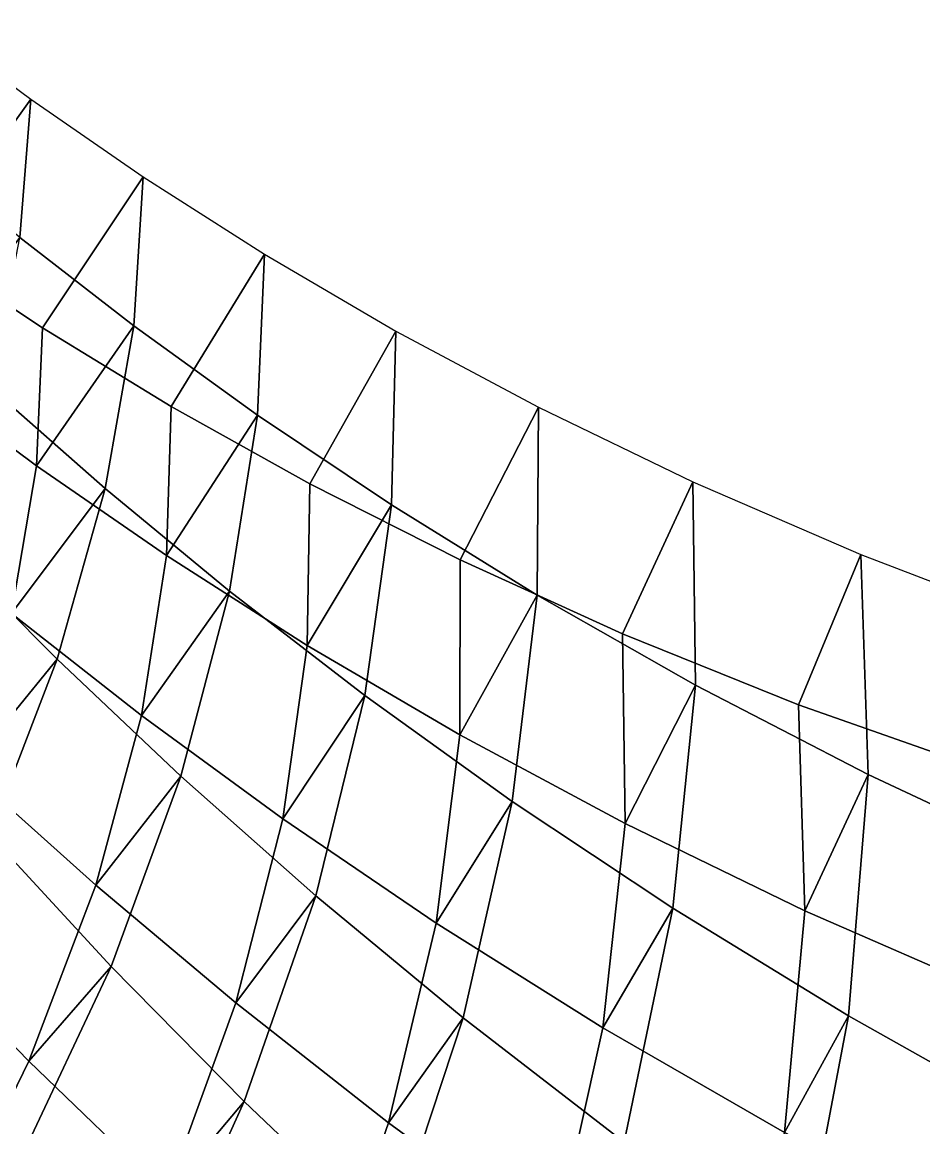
# Model space of a CAD drawing. Header units: metres. Extents: x -2184624 to 1125696, y -1900362 to 1900362.
# Drawn here: x 233645 to 378009, y -631854 to -454862 of the extents above; entities that cross this region are included whole.
import ezdxf

# ---------------------------------------------------------------- set-up
doc = ezdxf.new("R2010")
doc.units = ezdxf.units.M

msp = doc.modelspace()

# ---------------------------------------------------------------- linework, layer by layer
at = {"layer": '1'}
for points in [[(200239.33, -478450.3, -7499.122), (218399.02, -454862.38, 7499.122), (235031.17, -467221.16, 7829.088), (217883.45, -491135.34, -7829.088)], [(218399.02, -454862.38, 7499.122), (235031.17, -467221.16, 7829.088), (233299.27, -489328.28, 42261.105), (216441.7, -475362.47, 40863.133)], [(217883.45, -491135.34, -7829.088), (235031.17, -467221.16, 7829.088), (233299.27, -489328.28, 42261.105), (216713.77, -511600.66, 26047.33)], [(216713.77, -511600.66, 26047.33), (233299.27, -489328.28, 42261.105), (235031.17, -467221.16, 7829.088), (217883.45, -491135.34, -7829.088)], [(217883.45, -491135.34, -7829.088), (235031.17, -467221.16, 7829.088), (253007.83, -479620, 8187.74), (236929.36, -503795.12, -8187.74)], [(235031.17, -467221.16, 7829.088), (253007.83, -479620, 8187.74), (251547.52, -503473.84, 43633.027), (233299.27, -489328.28, 42261.105)], [(236929.36, -503795.12, -8187.74), (253007.83, -479620, 8187.74), (251547.52, -503473.84, 43633.027), (235950.86, -525893.44, 26724.379)], [(235950.86, -525893.44, 26724.379), (251547.52, -503473.84, 43633.027), (253007.83, -479620, 8187.74), (236929.36, -503795.12, -8187.74)], [(236929.36, -503795.12, -8187.74), (253007.83, -479620, 8187.74), (272451.2, -492008.53, 8575.14), (257497.56, -516367.66, -8575.14)], [(253007.83, -479620, 8187.74), (272451.2, -492008.53, 8575.14), (271323.12, -517763.44, 44964.562), (251547.52, -503473.84, 43633.027)], [(235950.86, -525893.44, 26724.379), (251547.52, -503473.84, 43633.027), (233299.27, -489328.28, 42261.105), (216713.77, -511600.66, 26047.33)], [(216713.77, -511600.66, 26047.33), (233299.27, -489328.28, 42261.105), (251547.52, -503473.84, 43633.027), (235950.86, -525893.44, 26724.379)], [(233299.27, -489328.28, 42261.105), (251547.52, -503473.84, 43633.027), (246932.28, -529511.8, 77892.32), (228604.25, -513382.47, 75704.586)], [(217883.45, -491135.34, -7829.088), (236929.36, -503795.12, -8187.74), (235950.86, -525893.44, 26724.379), (216713.77, -511600.66, 26047.33)], [(257497.56, -516367.66, -8575.14), (272451.2, -492008.53, 8575.14), (271323.12, -517763.44, 44964.562), (256758.12, -540256.94, 27311.875)], [(256758.12, -540256.94, 27311.875), (271323.12, -517763.44, 44964.562), (272451.2, -492008.53, 8575.14), (257497.56, -516367.66, -8575.14)], [(257497.56, -516367.66, -8575.14), (272451.2, -492008.53, 8575.14), (293497.94, -504326.8, 8991.191), (279721.8, -528780.06, -8991.191)], [(272451.2, -492008.53, 8575.14), (293497.94, -504326.8, 8991.191), (292779.3, -532152.5, 46240.15), (271323.12, -517763.44, 44964.562)], [(235950.86, -525893.44, 26724.379), (251547.52, -503473.84, 43633.027), (246932.28, -529511.8, 77892.32), (231935.28, -549503.56, 59538.055)], [(231935.28, -549503.56, 59538.055), (246932.28, -529511.8, 77892.32), (251547.52, -503473.84, 43633.027), (235950.86, -525893.44, 26724.379)], [(256758.12, -540256.94, 27311.875), (271323.12, -517763.44, 44964.562), (251547.52, -503473.84, 43633.027), (235950.86, -525893.44, 26724.379)], [(235950.86, -525893.44, 26724.379), (251547.52, -503473.84, 43633.027), (271323.12, -517763.44, 44964.562), (256758.12, -540256.94, 27311.875)], [(236929.36, -503795.12, -8187.74), (257497.56, -516367.66, -8575.14), (256758.12, -540256.94, 27311.875), (235950.86, -525893.44, 26724.379)], [(251547.52, -503473.84, 43633.027), (271323.12, -517763.44, 44964.562), (266841.44, -545945.6, 79946.47), (246932.28, -529511.8, 77892.32)], [(279721.8, -528780.06, -8991.191), (293497.94, -504326.8, 8991.191), (292779.3, -532152.5, 46240.15), (279285, -554635.5, 27794.852)], [(279285, -554635.5, 27794.852), (292779.3, -532152.5, 46240.15), (293497.94, -504326.8, 8991.191), (279721.8, -528780.06, -8991.191)], [(279721.8, -528780.06, -8991.191), (293497.94, -504326.8, 8991.191), (316302.12, -516503.66, 9435.684), (303751.44, -540946.7, -9435.684)], [(293497.94, -504326.8, 8991.191), (316302.12, -516503.66, 9435.684), (316088.78, -546586.4, 47441.32), (292779.3, -532152.5, 46240.15)], [(216713.77, -511600.66, 26047.33), (235950.86, -525893.44, 26724.379), (231935.28, -549503.56, 59538.055), (212710.94, -533392.1, 58034.914)], [(231935.28, -549503.56, 59538.055), (246932.28, -529511.8, 77892.32), (228604.25, -513382.47, 75704.586), (212710.94, -533392.1, 58034.914)], [(212710.94, -533392.1, 58034.914), (228604.25, -513382.47, 75704.586), (246932.28, -529511.8, 77892.32), (231935.28, -549503.56, 59538.055)], [(228604.25, -513382.47, 75704.586), (246932.28, -529511.8, 77892.32), (239232.03, -556842.2, 110260.38), (221042.2, -538598.94, 107460.94)], [(257497.56, -516367.66, -8575.14), (279721.8, -528780.06, -8991.191), (279285, -554635.5, 27794.852), (256758.12, -540256.94, 27311.875)], [(303751.44, -540946.7, -9435.684), (316302.12, -516503.66, 9435.684), (316088.78, -546586.4, 47441.32), (303698.97, -568962.25, 28155.75)], [(303698.97, -568962.25, 28155.75), (316088.78, -546586.4, 47441.32), (316302.12, -516503.66, 9435.684), (303751.44, -540946.7, -9435.684)], [(303751.44, -540946.7, -9435.684), (316302.12, -516503.66, 9435.684), (341038.7, -528454.7, 9908.059), (329754.56, -552767.2, -9908.059)], [(316302.12, -516503.66, 9435.684), (341038.7, -528454.7, 9908.059), (341447.3, -560998.06, 48546.48), (316088.78, -546586.4, 47441.32)], [(256758.12, -540256.94, 27311.875), (271323.12, -517763.44, 44964.562), (266841.44, -545945.6, 79946.47), (252767.47, -565848.5, 60871.99)], [(252767.47, -565848.5, 60871.99), (266841.44, -545945.6, 79946.47), (271323.12, -517763.44, 44964.562), (256758.12, -540256.94, 27311.875)], [(279285, -554635.5, 27794.852), (292779.3, -532152.5, 46240.15), (271323.12, -517763.44, 44964.562), (256758.12, -540256.94, 27311.875)], [(256758.12, -540256.94, 27311.875), (271323.12, -517763.44, 44964.562), (292779.3, -532152.5, 46240.15), (279285, -554635.5, 27794.852)], [(271323.12, -517763.44, 44964.562), (292779.3, -532152.5, 46240.15), (288497.5, -562652.06, 81834.01), (266841.44, -545945.6, 79946.47)], [(235950.86, -525893.44, 26724.379), (256758.12, -540256.94, 27311.875), (252767.47, -565848.5, 60871.99), (231935.28, -549503.56, 59538.055)], [(279721.8, -528780.06, -8991.191), (303751.44, -540946.7, -9435.684), (303698.97, -568962.25, 28155.75), (279285, -554635.5, 27794.852)], [(329754.56, -552767.2, -9908.059), (341038.7, -528454.7, 9908.059), (341447.3, -560998.06, 48546.48), (330188.62, -583157.06, 28374.434)], [(329754.56, -552767.2, -9908.059), (341038.7, -528454.7, 9908.059), (367907.2, -540080, 10407.229), (357920.88, -564124.6, -10407.229)], [(330188.62, -583157.06, 28374.434), (341447.3, -560998.06, 48546.48), (341038.7, -528454.7, 9908.059), (329754.56, -552767.2, -9908.059)], [(341038.7, -528454.7, 9908.059), (367907.2, -540080, 10407.229), (369077.94, -575306.5, 49531.19), (341447.3, -560998.06, 48546.48)], [(231935.28, -549503.56, 59538.055), (246932.28, -529511.8, 77892.32), (239232.03, -556842.2, 110260.38), (224791.53, -574521.94, 90816.82)], [(224791.53, -574521.94, 90816.82), (239232.03, -556842.2, 110260.38), (246932.28, -529511.8, 77892.32), (231935.28, -549503.56, 59538.055)], [(252767.47, -565848.5, 60871.99), (266841.44, -545945.6, 79946.47), (246932.28, -529511.8, 77892.32), (231935.28, -549503.56, 59538.055)], [(231935.28, -549503.56, 59538.055), (246932.28, -529511.8, 77892.32), (266841.44, -545945.6, 79946.47), (252767.47, -565848.5, 60871.99)], [(246932.28, -529511.8, 77892.32), (266841.44, -545945.6, 79946.47), (259041.38, -575546.94, 112817.445), (239232.03, -556842.2, 110260.38)], [(279285, -554635.5, 27794.852), (292779.3, -532152.5, 46240.15), (288497.5, -562652.06, 81834.01), (275368.44, -582386.2, 62005.07)], [(275368.44, -582386.2, 62005.07), (288497.5, -562652.06, 81834.01), (292779.3, -532152.5, 46240.15), (279285, -554635.5, 27794.852)], [(303698.97, -568962.25, 28155.75), (316088.78, -546586.4, 47441.32), (292779.3, -532152.5, 46240.15), (279285, -554635.5, 27794.852)], [(279285, -554635.5, 27794.852), (292779.3, -532152.5, 46240.15), (316088.78, -546586.4, 47441.32), (303698.97, -568962.25, 28155.75)], [(292779.3, -532152.5, 46240.15), (316088.78, -546586.4, 47441.32), (312087.2, -579589.8, 83517.28), (288497.5, -562652.06, 81834.01)], [(224791.53, -574521.94, 90816.82), (239232.03, -556842.2, 110260.38), (221042.2, -538598.94, 107460.94), (205786.27, -556434.3, 88672.58)], [(205786.27, -556434.3, 88672.58), (221042.2, -538598.94, 107460.94), (239232.03, -556842.2, 110260.38), (224791.53, -574521.94, 90816.82)], [(221042.2, -538598.94, 107460.94), (239232.03, -556842.2, 110260.38), (228441.95, -584960.7, 140758.81), (210616.86, -564534.1, 137531.6)], [(256758.12, -540256.94, 27311.875), (279285, -554635.5, 27794.852), (275368.44, -582386.2, 62005.07), (252767.47, -565848.5, 60871.99)], [(303751.44, -540946.7, -9435.684), (329754.56, -552767.2, -9908.059), (330188.62, -583157.06, 28374.434), (303698.97, -568962.25, 28155.75)], [(357920.88, -564124.6, -10407.229), (367907.2, -540080, 10407.229), (369077.94, -575306.5, 49531.19), (358967.44, -597124.75, 28428.777)], [(357920.88, -564124.6, -10407.229), (367907.2, -540080, 10407.229), (397138.53, -551261.56, 10931.507), (388468.22, -574882.44, -10931.507)], [(358967.44, -597124.75, 28428.777), (369077.94, -575306.5, 49531.19), (367907.2, -540080, 10407.229), (357920.88, -564124.6, -10407.229)], [(367907.2, -540080, 10407.229), (397138.53, -551261.56, 10931.507), (399235.06, -589413.44, 50365.992), (369077.94, -575306.5, 49531.19)], [(252767.47, -565848.5, 60871.99), (266841.44, -545945.6, 79946.47), (259041.38, -575546.94, 112817.445), (245429.19, -593004.56, 92695.13)], [(245429.19, -593004.56, 92695.13), (259041.38, -575546.94, 112817.445), (266841.44, -545945.6, 79946.47), (252767.47, -565848.5, 60871.99)], [(275368.44, -582386.2, 62005.07), (288497.5, -562652.06, 81834.01), (266841.44, -545945.6, 79946.47), (252767.47, -565848.5, 60871.99)], [(252767.47, -565848.5, 60871.99), (266841.44, -545945.6, 79946.47), (288497.5, -562652.06, 81834.01), (275368.44, -582386.2, 62005.07)], [(266841.44, -545945.6, 79946.47), (288497.5, -562652.06, 81834.01), (280644.88, -594691.6, 115082.29), (259041.38, -575546.94, 112817.445)], [(303698.97, -568962.25, 28155.75), (316088.78, -546586.4, 47441.32), (312087.2, -579589.8, 83517.28), (299918.88, -599065.94, 62901.344)], [(299918.88, -599065.94, 62901.344), (312087.2, -579589.8, 83517.28), (316088.78, -546586.4, 47441.32), (303698.97, -568962.25, 28155.75)], [(330188.62, -583157.06, 28374.434), (341447.3, -560998.06, 48546.48), (316088.78, -546586.4, 47441.32), (303698.97, -568962.25, 28155.75)], [(303698.97, -568962.25, 28155.75), (316088.78, -546586.4, 47441.32), (341447.3, -560998.06, 48546.48), (330188.62, -583157.06, 28374.434)], [(316088.78, -546586.4, 47441.32), (341447.3, -560998.06, 48546.48), (337819.3, -596705.4, 84953.89), (312087.2, -579589.8, 83517.28)], [(231935.28, -549503.56, 59538.055), (252767.47, -565848.5, 60871.99), (245429.19, -593004.56, 92695.13), (224791.53, -574521.94, 90816.82)], [(329754.56, -552767.2, -9908.059), (357920.88, -564124.6, -10407.229), (358967.44, -597124.75, 28428.777), (330188.62, -583157.06, 28374.434)], [(279285, -554635.5, 27794.852), (303698.97, -568962.25, 28155.75), (299918.88, -599065.94, 62901.344), (275368.44, -582386.2, 62005.07)], [(224791.53, -574521.94, 90816.82), (239232.03, -556842.2, 110260.38), (228441.95, -584960.7, 140758.81), (214526.95, -600469.06, 120515.016)], [(214526.95, -600469.06, 120515.016), (228441.95, -584960.7, 140758.81), (239232.03, -556842.2, 110260.38), (224791.53, -574521.94, 90816.82)], [(245429.19, -593004.56, 92695.13), (259041.38, -575546.94, 112817.445), (239232.03, -556842.2, 110260.38), (224791.53, -574521.94, 90816.82)], [(224791.53, -574521.94, 90816.82), (239232.03, -556842.2, 110260.38), (259041.38, -575546.94, 112817.445), (245429.19, -593004.56, 92695.13)], [(239232.03, -556842.2, 110260.38), (259041.38, -575546.94, 112817.445), (247906.98, -605997.6, 143625.12), (228441.95, -584960.7, 140758.81)], [(330188.62, -583157.06, 28374.434), (341447.3, -560998.06, 48546.48), (337819.3, -596705.4, 84953.89), (326619.94, -615824.4, 63520.594)], [(326619.94, -615824.4, 63520.594), (337819.3, -596705.4, 84953.89), (341447.3, -560998.06, 48546.48), (330188.62, -583157.06, 28374.434)], [(358967.44, -597124.75, 28428.777), (369077.94, -575306.5, 49531.19), (341447.3, -560998.06, 48546.48), (330188.62, -583157.06, 28374.434)], [(330188.62, -583157.06, 28374.434), (341447.3, -560998.06, 48546.48), (369077.94, -575306.5, 49531.19), (358967.44, -597124.75, 28428.777)], [(341447.3, -560998.06, 48546.48), (369077.94, -575306.5, 49531.19), (365928.66, -613932.2, 86094.766), (337819.3, -596705.4, 84953.89)], [(275368.44, -582386.2, 62005.07), (288497.5, -562652.06, 81834.01), (280644.88, -594691.6, 115082.29), (267868.56, -611853.6, 94259.26)], [(267868.56, -611853.6, 94259.26), (280644.88, -594691.6, 115082.29), (288497.5, -562652.06, 81834.01), (275368.44, -582386.2, 62005.07)], [(299918.88, -599065.94, 62901.344), (312087.2, -579589.8, 83517.28), (288497.5, -562652.06, 81834.01), (275368.44, -582386.2, 62005.07)], [(275368.44, -582386.2, 62005.07), (288497.5, -562652.06, 81834.01), (312087.2, -579589.8, 83517.28), (299918.88, -599065.94, 62901.344)], [(288497.5, -562652.06, 81834.01), (312087.2, -579589.8, 83517.28), (304235.97, -614244.8, 116999.484), (280644.88, -594691.6, 115082.29)], [(357920.88, -564124.6, -10407.229), (388468.22, -574882.44, -10931.507), (390277.44, -610752.3, 28292.61), (358967.44, -597124.75, 28428.777)], [(252767.47, -565848.5, 60871.99), (275368.44, -582386.2, 62005.07), (267868.56, -611853.6, 94259.26), (245429.19, -593004.56, 92695.13)], [(303698.97, -568962.25, 28155.75), (330188.62, -583157.06, 28374.434), (326619.94, -615824.4, 63520.594), (299918.88, -599065.94, 62901.344)], [(224791.53, -574521.94, 90816.82), (245429.19, -593004.56, 92695.13), (234738.89, -621177.5, 122754.22), (214526.95, -600469.06, 120515.016)], [(245429.19, -593004.56, 92695.13), (259041.38, -575546.94, 112817.445), (247906.98, -605997.6, 143625.12), (234738.89, -621177.5, 122754.22)], [(234738.89, -621177.5, 122754.22), (247906.98, -605997.6, 143625.12), (259041.38, -575546.94, 112817.445), (245429.19, -593004.56, 92695.13)], [(267868.56, -611853.6, 94259.26), (280644.88, -594691.6, 115082.29), (259041.38, -575546.94, 112817.445), (245429.19, -593004.56, 92695.13)], [(245429.19, -593004.56, 92695.13), (259041.38, -575546.94, 112817.445), (280644.88, -594691.6, 115082.29), (267868.56, -611853.6, 94259.26)], [(259041.38, -575546.94, 112817.445), (280644.88, -594691.6, 115082.29), (269190.4, -627630.9, 146066.2), (247906.98, -605997.6, 143625.12)], [(358967.44, -597124.75, 28428.777), (369077.94, -575306.5, 49531.19), (365928.66, -613932.2, 86094.766), (355696.72, -632584.2, 63816.504)], [(355696.72, -632584.2, 63816.504), (365928.66, -613932.2, 86094.766), (369077.94, -575306.5, 49531.19), (358967.44, -597124.75, 28428.777)], [(390277.44, -610752.3, 28292.61), (399235.06, -589413.44, 50365.992), (369077.94, -575306.5, 49531.19), (358967.44, -597124.75, 28428.777)], [(358967.44, -597124.75, 28428.777), (369077.94, -575306.5, 49531.19), (399235.06, -589413.44, 50365.992), (390277.44, -610752.3, 28292.61)], [(369077.94, -575306.5, 49531.19), (399235.06, -589413.44, 50365.992), (396678.9, -631188.75, 86884.445), (365928.66, -613932.2, 86094.766)], [(299918.88, -599065.94, 62901.344), (312087.2, -579589.8, 83517.28), (304235.97, -614244.8, 116999.484), (292296.84, -631030.8, 95455.625)], [(292296.84, -631030.8, 95455.625), (304235.97, -614244.8, 116999.484), (312087.2, -579589.8, 83517.28), (299918.88, -599065.94, 62901.344)], [(326619.94, -615824.4, 63520.594), (337819.3, -596705.4, 84953.89), (312087.2, -579589.8, 83517.28), (299918.88, -599065.94, 62901.344)], [(299918.88, -599065.94, 62901.344), (312087.2, -579589.8, 83517.28), (337819.3, -596705.4, 84953.89), (326619.94, -615824.4, 63520.594)], [(312087.2, -579589.8, 83517.28), (337819.3, -596705.4, 84953.89), (330028.97, -634164.44, 118506.94), (304235.97, -614244.8, 116999.484)], [(275368.44, -582386.2, 62005.07), (299918.88, -599065.94, 62901.344), (292296.84, -631030.8, 95455.625), (267868.56, -611853.6, 94259.26)], [(330188.62, -583157.06, 28374.434), (358967.44, -597124.75, 28428.777), (355696.72, -632584.2, 63816.504), (326619.94, -615824.4, 63520.594)], [(234738.89, -621177.5, 122754.22), (247906.98, -605997.6, 143625.12), (228441.95, -584960.7, 140758.81), (214526.95, -600469.06, 120515.016)], [(214526.95, -600469.06, 120515.016), (228441.95, -584960.7, 140758.81), (247906.98, -605997.6, 143625.12), (234738.89, -621177.5, 122754.22)], [(228441.95, -584960.7, 140758.81), (247906.98, -605997.6, 143625.12), (233449.92, -636762.44, 172460.73), (214577.38, -613387.1, 169449.06)], [(245429.19, -593004.56, 92695.13), (267868.56, -611853.6, 94259.26), (256765.11, -642416.25, 124555.98), (234738.89, -621177.5, 122754.22)], [(267868.56, -611853.6, 94259.26), (280644.88, -594691.6, 115082.29), (269190.4, -627630.9, 146066.2), (256765.11, -642416.25, 124555.98)], [(256765.11, -642416.25, 124555.98), (269190.4, -627630.9, 146066.2), (280644.88, -594691.6, 115082.29), (267868.56, -611853.6, 94259.26)], [(292296.84, -631030.8, 95455.625), (304235.97, -614244.8, 116999.484), (280644.88, -594691.6, 115082.29), (267868.56, -611853.6, 94259.26)], [(267868.56, -611853.6, 94259.26), (280644.88, -594691.6, 115082.29), (304235.97, -614244.8, 116999.484), (292296.84, -631030.8, 95455.625)], [(280644.88, -594691.6, 115082.29), (304235.97, -614244.8, 116999.484), (292487.8, -649837.2, 148010.27), (269190.4, -627630.9, 146066.2)], [(326619.94, -615824.4, 63520.594), (337819.3, -596705.4, 84953.89), (330028.97, -634164.44, 118506.94), (318920.53, -650486.56, 96224.28)], [(318920.53, -650486.56, 96224.28), (330028.97, -634164.44, 118506.94), (337819.3, -596705.4, 84953.89), (326619.94, -615824.4, 63520.594)], [(355696.72, -632584.2, 63816.504), (365928.66, -613932.2, 86094.766), (337819.3, -596705.4, 84953.89), (326619.94, -615824.4, 63520.594)], [(326619.94, -615824.4, 63520.594), (337819.3, -596705.4, 84953.89), (365928.66, -613932.2, 86094.766), (355696.72, -632584.2, 63816.504)], [(337819.3, -596705.4, 84953.89), (365928.66, -613932.2, 86094.766), (358260.12, -654395.3, 119534.086), (330028.97, -634164.44, 118506.94)], [(358967.44, -597124.75, 28428.777), (390277.44, -610752.3, 28292.61), (387401.16, -649253.4, 63737.223), (355696.72, -632584.2, 63816.504)], [(299918.88, -599065.94, 62901.344), (326619.94, -615824.4, 63520.594), (318920.53, -650486.56, 96224.28), (292296.84, -631030.8, 95455.625)], [(214526.95, -600469.06, 120515.016), (234738.89, -621177.5, 122754.22), (220718.2, -649841.06, 151077.08), (201167.94, -626877, 148636.44)], [(234738.89, -621177.5, 122754.22), (247906.98, -605997.6, 143625.12), (233449.92, -636762.44, 172460.73), (220718.2, -649841.06, 151077.08)], [(220718.2, -649841.06, 151077.08), (233449.92, -636762.44, 172460.73), (247906.98, -605997.6, 143625.12), (234738.89, -621177.5, 122754.22)], [(247906.98, -605997.6, 143625.12), (269190.4, -627630.9, 146066.2), (254142.47, -660877.5, 174911.75), (233449.92, -636762.44, 172460.73)], [(256765.11, -642416.25, 124555.98), (269190.4, -627630.9, 146066.2), (247906.98, -605997.6, 143625.12), (234738.89, -621177.5, 122754.22)], [(234738.89, -621177.5, 122754.22), (247906.98, -605997.6, 143625.12), (269190.4, -627630.9, 146066.2), (256765.11, -642416.25, 124555.98)], [(267868.56, -611853.6, 94259.26), (292296.84, -631030.8, 95455.625), (280795, -664156.44, 125850.016), (256765.11, -642416.25, 124555.98)], [(355696.72, -632584.2, 63816.504), (365928.66, -613932.2, 86094.766), (358260.12, -654395.3, 119534.086), (347966.8, -670158.06, 96497.21)], [(347966.8, -670158.06, 96497.21), (358260.12, -654395.3, 119534.086), (365928.66, -613932.2, 86094.766), (355696.72, -632584.2, 63816.504)], [(387401.16, -649253.4, 63737.223), (396678.9, -631188.75, 86884.445), (365928.66, -613932.2, 86094.766), (355696.72, -632584.2, 63816.504)], [(355696.72, -632584.2, 63816.504), (365928.66, -613932.2, 86094.766), (396678.9, -631188.75, 86884.445), (387401.16, -649253.4, 63737.223)], [(365928.66, -613932.2, 86094.766), (396678.9, -631188.75, 86884.445), (389189.16, -674869.2, 120001.81), (358260.12, -654395.3, 119534.086)], [(292296.84, -631030.8, 95455.625), (304235.97, -614244.8, 116999.484), (292487.8, -649837.2, 148010.27), (280795, -664156.44, 125850.016)], [(280795, -664156.44, 125850.016), (292487.8, -649837.2, 148010.27), (304235.97, -614244.8, 116999.484), (292296.84, -631030.8, 95455.625)], [(318920.53, -650486.56, 96224.28), (330028.97, -634164.44, 118506.94), (304235.97, -614244.8, 116999.484), (292296.84, -631030.8, 95455.625)], [(292296.84, -631030.8, 95455.625), (304235.97, -614244.8, 116999.484), (330028.97, -634164.44, 118506.94), (318920.53, -650486.56, 96224.28)], [(304235.97, -614244.8, 116999.484), (330028.97, -634164.44, 118506.94), (318011.38, -672582.6, 149378.06), (292487.8, -649837.2, 148010.27)], [(326619.94, -615824.4, 63520.594), (355696.72, -632584.2, 63816.504), (347966.8, -670158.06, 96497.21), (318920.53, -650486.56, 96224.28)], [(234738.89, -621177.5, 122754.22), (256765.11, -642416.25, 124555.98), (242075.19, -673485.9, 152952.06), (220718.2, -649841.06, 151077.08)], [(256765.11, -642416.25, 124555.98), (269190.4, -627630.9, 146066.2), (254142.47, -660877.5, 174911.75), (242075.19, -673485.9, 152952.06)], [(242075.19, -673485.9, 152952.06), (254142.47, -660877.5, 174911.75), (269190.4, -627630.9, 146066.2), (256765.11, -642416.25, 124555.98)], [(269190.4, -627630.9, 146066.2), (292487.8, -649837.2, 148010.27), (276848.1, -685715, 176716.81), (254142.47, -660877.5, 174911.75)], [(280795, -664156.44, 125850.016), (292487.8, -649837.2, 148010.27), (269190.4, -627630.9, 146066.2), (256765.11, -642416.25, 124555.98)], [(256765.11, -642416.25, 124555.98), (269190.4, -627630.9, 146066.2), (292487.8, -649837.2, 148010.27), (280795, -664156.44, 125850.016)], [(292296.84, -631030.8, 95455.625), (318920.53, -650486.56, 96224.28), (307033.56, -686359, 126558.76), (280795, -664156.44, 125850.016)]]:
    msp.add_3dface(points, dxfattribs=at)

doc.saveas('drawing.dxf')
